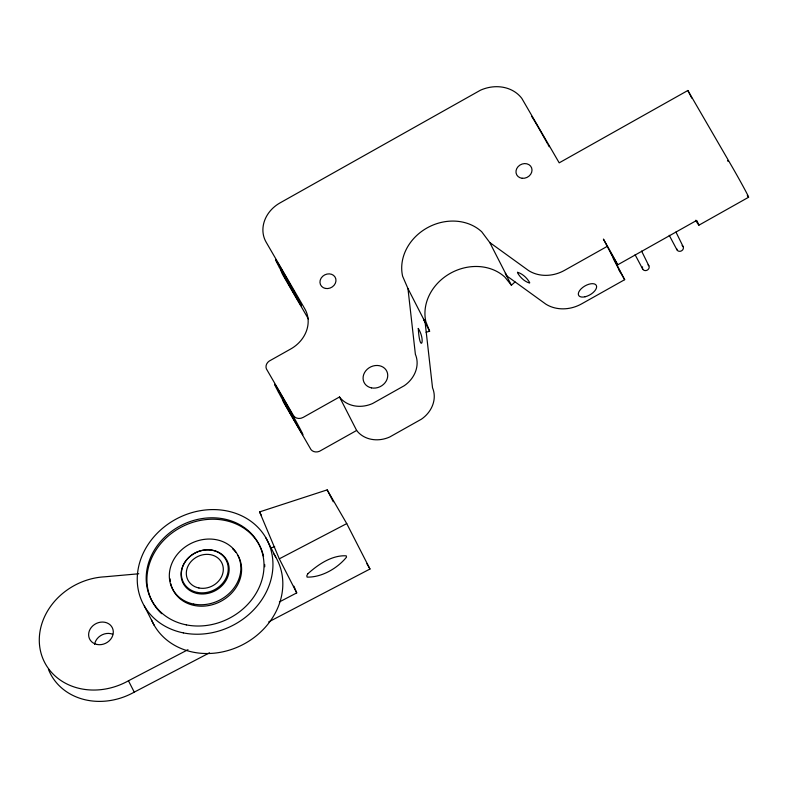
<?xml version="1.0" encoding="UTF-8"?>
<svg xmlns="http://www.w3.org/2000/svg" width="788" height="788" viewBox="0 0 788 788"><rect width="100%" height="100%" fill="white"/><g stroke="black" fill="none" stroke-linecap="round" stroke-linejoin="round"><path stroke-width="1.18" d="M426.091 332.27L429.618 331.226L425.845 321.622A46.975 40.602 -27.1 0 1 450.283 273.347A46.975 40.602 -27.1 0 1 504.931 277.149L511.412 285.236L515.017 281.956M748.393 197.059A35.736 0.818 60.7 0 0 747.832 195.316L746.374 192.469A22.35 0.512 60.7 0 0 732.082 166.741L687.865 90.492L559.194 162.84L521.814 98.382A35.647 30.811 -27.1 0 0 480.463 90.206L279.996 202.92A31.687 27.383 -27.1 0 0 266.127 242.143L304.877 308.965A32.328 27.944 -27.1 0 1 290.723 348.986L269.191 361.091A7.131 6.166 -27.1 0 0 266.423 368.932L293.382 415.434A7.535 6.511 -27.1 0 0 303.222 417.374L339.51 396.975A28.516 24.645 -27.1 0 0 372.586 403.515L404.283 385.696A28.516 24.645 -27.1 0 0 415.384 354.314L407.957 288.575L402.609 276.214A46.975 40.602 -27.1 0 1 427.047 227.939A46.975 40.602 -27.1 0 1 481.695 231.751L489.752 242.497L506.881 275.977L545.818 304.129A34.268 29.619 -27.1 0 0 581.603 303.882L624.667 279.681L603.411 239.089A22.35 0.512 60.7 0 1 607.252 245.807L608.602 248.19A22.35 0.512 60.7 0 1 617.703 264.817L696.681 220.413L698.129 223.26A35.736 0.818 60.7 0 1 695.627 220.266M607.528 246.201L564.464 270.392A34.268 29.619 -27.1 0 1 528.689 270.639L489.752 242.497M698.897 225.191L748.6 197.246M407.957 288.575L425.087 322.065L432.523 387.794A28.516 24.645 -27.1 0 1 421.422 419.177L389.725 436.995A28.516 24.645 -27.1 0 1 356.639 430.465L319.475 451.297A7.535 6.511 -27.1 0 1 311.004 449.623L283.325 401.762A7.131 6.166 -27.1 0 1 283.148 399.644M279.356 601.963L296.721 592.891L279.297 558.83L346.74 523.606L369.976 569.015L268.708 621.909M138.777 573.772L104.774 576.806A63.375 54.766 -27.1 0 0 40.513 651.105A63.375 54.766 -27.1 0 0 128.454 680.783L187.987 649.686M48.432 669.327A63.375 54.766 -27.1 0 0 134.256 692.13L209.509 652.828M279.297 558.83L259.587 511.905L327.178 489.88L346.74 523.606M271.18 547.867L274.677 546.724M611.084 253.401L617.703 264.817M619.072 270.038L624.667 279.681M506.881 275.977L505.315 273.318L511.412 285.236M425.087 322.065L423.52 319.307L429.618 331.226M308.482 319.11L283.256 275.623A31.687 27.383 -27.1 0 1 280.646 268.964M366.913 563.745L369.976 569.015M727.531 160.447L728.092 161.432M669.229 235.287L676.902 249.747M635.098 254.741L642.762 269.191M687.865 90.492L691.756 98.086M613.241 258.365L620.304 272.156M339.51 396.975L356.639 430.465M327.178 489.88L333.265 501.769M259.587 511.905L261.222 515.096M265.92 537.879L275.79 557.175M144.283 605.942L154.153 625.239M128.454 680.783L134.256 692.13M675.946 232.036L683.176 246.713M641.599 251.086L648.839 265.773M293.904 586.183L296.721 592.891M531.644 116.388A26.615 0.611 60.7 0 1 547.601 143.82M548.143 144.805A26.615 0.611 60.7 0 1 549.216 146.745M682.112 245.551A3.487 3.014 -27.1 0 1 681.531 250.85A3.487 3.014 -27.1 0 1 676.646 248.594M648.031 264.906A3.487 3.014 -27.1 0 1 648.632 268.885A3.487 3.014 -27.1 0 1 644.308 270.422A3.487 3.014 -27.1 0 1 642.584 266.846M747.95 196.468A35.736 0.818 60.7 0 1 747.29 195.473M94.58 644.387A12.677 10.953 -27.1 0 1 112.674 634.212M273.869 554.092A69.708 60.243 -27.1 0 1 243.827 644.101A69.708 60.243 -27.1 0 1 151.444 619.821M264.669 564.425A60.518 52.303 -27.1 0 1 264.738 566.769M161.678 613.685A60.518 52.303 -27.1 0 1 179.575 528.058A60.518 52.303 -27.1 0 1 263.556 556.397M237.858 555.323A36.76 31.766 -27.1 0 1 217.449 602.938A36.76 31.766 -27.1 0 1 170.76 583.612M170.326 581.258A36.76 31.766 -27.1 0 1 170.09 578.835M232.637 548.812A36.76 31.766 -27.1 0 1 235.868 552.358M418.29 328.458C419.738 354.157 426.209 341.184 418.29 328.458M517.637 272.313L517.47 272.707C520.011 277.238 524.522 281.602 529.546 283.059L529.713 282.665C527.172 278.134 522.651 273.771 517.637 272.313M307.832 573.792L306.788 575.772L307.103 577.102C321.622 577.505 337.431 568.355 346.523 557.155L346.218 555.826C332.043 554.988 318.047 564.494 307.832 573.792M279.376 267.418A26.615 0.611 60.7 0 0 301.193 305.577A26.615 0.611 60.7 0 0 285.148 275.593A26.615 0.611 60.7 0 0 279.376 267.418M278.391 391.981A29.146 0.67 60.7 0 0 302.533 434.306A29.146 0.67 60.7 0 0 285.689 402.698A29.146 0.67 60.7 0 0 278.391 391.981M585.06 296.781A10.136 5.092 -29.9 0 0 596.319 285.423A10.136 5.092 -29.9 0 0 581.032 288.92A10.136 5.092 -29.9 0 0 585.06 296.781M325.444 288.438A8.235 7.122 -27.1 0 0 335.816 278.893A8.235 7.122 -27.1 0 0 322.637 276.332A8.235 7.122 -27.1 0 0 325.444 288.438M371.483 387.883A12.677 10.953 -27.1 0 0 387.499 373.246A12.677 10.953 -27.1 0 0 367.238 369.247A12.677 10.953 -27.1 0 0 371.483 387.883M522.227 178.285A8.235 7.122 -27.1 0 0 531.644 167.942A8.235 7.122 -27.1 0 0 518.09 166.632A8.235 7.122 -27.1 0 0 522.227 178.285M97.042 644.476A12.677 10.953 -27.1 0 0 113.058 629.839A12.677 10.953 -27.1 0 0 92.797 625.83A12.677 10.953 -27.1 0 0 97.042 644.476M197.355 592.418A24.083 20.813 -27.1 0 0 227.781 564.602A24.083 20.813 -27.1 0 0 189.287 556.998A24.083 20.813 -27.1 0 0 197.355 592.418M198.921 587.986A19.011 16.43 -27.1 0 0 222.945 566.02A19.011 16.43 -27.1 0 0 192.558 560.022A19.011 16.43 -27.1 0 0 198.921 587.986M183.368 632.892A69.708 60.243 -27.1 0 0 271.633 552.555A69.708 60.243 -27.1 0 0 160.299 530.275A69.708 60.243 -27.1 0 0 183.368 632.892M197.453 593.541A24.714 21.365 -27.1 0 0 228.678 564.996A24.714 21.365 -27.1 0 0 189.169 557.185A24.714 21.365 -27.1 0 0 197.453 593.541M186.362 624.884A60.518 52.303 -27.1 0 0 262.837 554.979A60.518 52.303 -27.1 0 0 166.101 535.86A60.518 52.303 -27.1 0 0 186.362 624.884M193.72 604.081A36.76 31.766 -27.1 0 0 240.163 561.627A36.76 31.766 -27.1 0 0 181.407 550.014A36.76 31.766 -27.1 0 0 193.72 604.081"/></g></svg>
